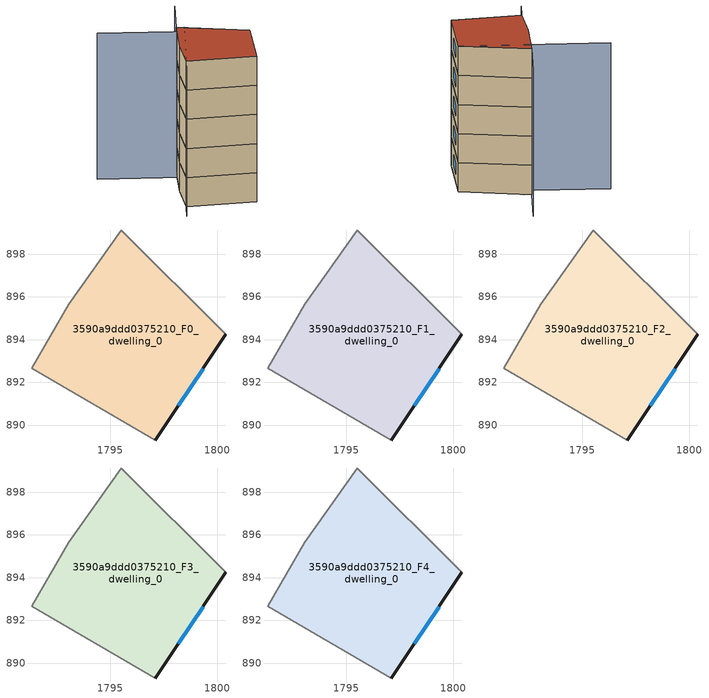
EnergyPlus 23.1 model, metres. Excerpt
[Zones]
3590a9ddd0375210_F0_dwelling_0
 floor ground (EU_floor_Construction): 1800.41,894.25 1797.11,889.31 1791.31,892.66 1793.05,895.67 1795.5,899.14 z0
 wall outside (EU_wall_Construction): 1797.11,889.31 1800.41,894.25 z0:3
 wall adiabatic (EU_wall_Construction): 1800.41,894.25 1795.5,899.14 1793.05,895.67 1791.31,892.66 1797.11,889.31 z0:3
 window (EU_Window_Construction): 1798.18,890.91 1799.34,892.64 z0.98:2.02
3590a9ddd0375210_F1_dwelling_0
 floor to 3590a9ddd0375210_F0_dwelling_0 (EU_floor_Construction): 1800.41,894.25 1797.11,889.31 1791.31,892.66 1793.05,895.67 1795.5,899.14 z3
 wall outside (EU_wall_Construction): 1797.11,889.31 1800.41,894.25 z3:6
 wall adiabatic (EU_wall_Construction): 1800.41,894.25 1795.5,899.14 1793.05,895.67 1791.31,892.66 1797.11,889.31 z3:6
 window (EU_Window_Construction): 1798.18,890.91 1799.34,892.64 z3.98:5.02
3590a9ddd0375210_F2_dwelling_0
 floor to 3590a9ddd0375210_F1_dwelling_0 (EU_floor_Construction): 1800.41,894.25 1797.11,889.31 1791.31,892.66 1793.05,895.67 1795.5,899.14 z6
 wall outside (EU_wall_Construction): 1797.11,889.31 1800.41,894.25 z6:9
 wall adiabatic (EU_wall_Construction): 1800.41,894.25 1795.5,899.14 1793.05,895.67 1791.31,892.66 1797.11,889.31 z6:9
 window (EU_Window_Construction): 1798.18,890.91 1799.34,892.64 z6.98:8.02
3590a9ddd0375210_F3_dwelling_0
 floor to 3590a9ddd0375210_F2_dwelling_0 (EU_floor_Construction): 1800.41,894.25 1797.11,889.31 1791.31,892.66 1793.05,895.67 1795.5,899.14 z9
 wall outside (EU_wall_Construction): 1797.11,889.31 1800.41,894.25 z9:12
 wall adiabatic (EU_wall_Construction): 1800.41,894.25 1795.5,899.14 1793.05,895.67 1791.31,892.66 1797.11,889.31 z9:12
 window (EU_Window_Construction): 1798.18,890.91 1799.34,892.64 z9.98:11.02
3590a9ddd0375210_F4_dwelling_0
 floor to 3590a9ddd0375210_F3_dwelling_0 (EU_floor_Construction): 1800.41,894.25 1797.11,889.31 1791.31,892.66 1793.05,895.67 1795.5,899.14 z12
 wall outside (EU_wall_Construction): 1797.11,889.31 1800.41,894.25 z12:15
 wall adiabatic (EU_wall_Construction): 1800.41,894.25 1795.5,899.14 1793.05,895.67 1791.31,892.66 1797.11,889.31 z12:15
 window (EU_Window_Construction): 1798.18,890.91 1799.34,892.64 z12.98:14.02
 roof outside (EU_roof_Construction): 1797.11,889.31 1800.41,894.25 1795.5,899.14 1793.05,895.67 1791.31,892.66 z15
shading: 1796.1,898.67 1790.02,891.05 / 1800.41,894.25 1788.98,902.84 / 1798.52,902.92 1795.5,899.13 z0:15
[Building]
EU S2 Campaign: North Axis=0; Terrain=City; Solar Distribution=FullExterior
[Site:Location]
Bologna: Latitude=44.5; Longitude=11.25; Time Zone=1; Elevation=37
[SizingPeriod:WeatherFileDays]
AnnualSizingPeriod: Begin Month=1; Begin Day of Month=1; End Month=12; End Day of Month=31; Day of Week for Start Day=Monday; Use Weather File Daylight Saving Period=No; Use Weather File Rain and Snow Indicators=No
[MATERIAL]
EU_InternalMass_Material: Roughness=MediumRough; Thickness=0.1; Conductivity=1; Density=1800; Specific Heat=900; Thermal Absorptance=0.9; Solar Absorptance=0.7; Visible Absorptance=0.7
[MATERIAL:NOMASS] Roughness=MediumRough; Thermal Absorptance=0.9; Solar Absorptance=0.7; Visible Absorptance=0.7
Name | Thermal Resistance
EU_wall_NoMass | 0.905828
EU_roof_NoMass | 0.37593
EU_floor_NoMass | 0.67114
[WINDOWMATERIAL:SIMPLEGLAZINGSYSTEM]
EU_Window_SimpleGlazing: UFactor=4.52486; Solar Heat Gain Coefficient=0.85; Visible Transmittance=0.85
[CONSTRUCTION]
EU_wall_Construction: EU_wall_NoMass
EU_roof_Construction: EU_roof_NoMass
EU_floor_Construction: EU_floor_NoMass
EU_Window_Construction: EU_Window_SimpleGlazing
EU_InternalMass_Construction: EU_InternalMass_Material
[ZONE] Type=1; Multiplier=1; Ceiling Height=autocalculate; Floor Area=autocalculate; Part of Total Floor Area=Yes
Name | Volume
3590a9ddd0375210_F0_dwelling_0 | 139.994
3590a9ddd0375210_F1_dwelling_0; 3590a9ddd0375210_F2_dwelling_0; 3590a9ddd0375210_F3_dwelling_0; 3590a9ddd0375210_F4_dwelling_0 | 139.995
[INTERNALMASS] Construction=EU_InternalMass_Construction; Surface Area=46.6649
Name | Zone or ZoneList
3590a9ddd0375210_F0_dwelling_0_EU_InternalMass | 3590a9ddd0375210_F0_dwelling_0
3590a9ddd0375210_F1_dwelling_0_EU_InternalMass | 3590a9ddd0375210_F1_dwelling_0
3590a9ddd0375210_F2_dwelling_0_EU_InternalMass | 3590a9ddd0375210_F2_dwelling_0
3590a9ddd0375210_F3_dwelling_0_EU_InternalMass | 3590a9ddd0375210_F3_dwelling_0
3590a9ddd0375210_F4_dwelling_0_EU_InternalMass | 3590a9ddd0375210_F4_dwelling_0
[OTHEREQUIPMENT] Fuel Type=Electricity; Design Level Calculation Method=Watts/Area; Power per Zone Floor Area=1; Fraction Latent=0; Fraction Radiant=0; Fraction Lost=0; Carbon Dioxide Generation Rate=0; EndUse Subcategory=EU_Step8_InternalGains
Name | Zone or ZoneList or Space or SpaceList | Schedule
EU_Step8_InternalGain_3590a9ddd0375210_F0_dwelling_0_f000 | 3590a9ddd0375210_F0_dwelling_0 | EU_Step8_GainSchedule_3590a9ddd0375210_F0_dwelling_0_f000
EU_Step8_InternalGain_3590a9ddd0375210_F1_dwelling_0_f000 | 3590a9ddd0375210_F1_dwelling_0 | EU_Step8_GainSchedule_3590a9ddd0375210_F1_dwelling_0_f000
EU_Step8_InternalGain_3590a9ddd0375210_F2_dwelling_0_f000 | 3590a9ddd0375210_F2_dwelling_0 | EU_Step8_GainSchedule_3590a9ddd0375210_F2_dwelling_0_f000
EU_Step8_InternalGain_3590a9ddd0375210_F3_dwelling_0_f000 | 3590a9ddd0375210_F3_dwelling_0 | EU_Step8_GainSchedule_3590a9ddd0375210_F3_dwelling_0_f000
EU_Step8_InternalGain_3590a9ddd0375210_F4_dwelling_0_f000 | 3590a9ddd0375210_F4_dwelling_0 | EU_Step8_GainSchedule_3590a9ddd0375210_F4_dwelling_0_f000
[ZONEVENTILATION:DESIGNFLOWRATE] Schedule=EU_AlwaysOn; Design Flow Rate Calculation Method=AirChanges/Hour; Air Changes per Hour=0.73129; Ventilation Type=Natural; Fan Pressure Rise=0; Fan Total Efficiency=1; Constant Term Coefficient=1; Temperature Term Coefficient=0; Velocity Term Coefficient=0; Velocity Squared Term Coefficient=0; Minimum Indoor Temperature=-100; Maximum Indoor Temperature=100; Delta Temperature=-100; Minimum Outdoor Temperature=-100; Maximum Outdoor Temperature=100; Maximum Wind Speed=40
Name | Zone or ZoneList or Space or SpaceList
EU_ConstantAir_3590a9ddd0375210_F0_dwelling_0 | 3590a9ddd0375210_F0_dwelling_0
EU_ConstantAir_3590a9ddd0375210_F1_dwelling_0 | 3590a9ddd0375210_F1_dwelling_0
EU_ConstantAir_3590a9ddd0375210_F2_dwelling_0 | 3590a9ddd0375210_F2_dwelling_0
EU_ConstantAir_3590a9ddd0375210_F3_dwelling_0 | 3590a9ddd0375210_F3_dwelling_0
EU_ConstantAir_3590a9ddd0375210_F4_dwelling_0 | 3590a9ddd0375210_F4_dwelling_0
[HVACTEMPLATE:THERMOSTAT] Constant Heating Setpoint=20; Constant Cooling Setpoint=50
EU_HeatOnly_3590a9ddd0375210_F0_dwelling_0; EU_HeatOnly_3590a9ddd0375210_F1_dwelling_0; EU_HeatOnly_3590a9ddd0375210_F2_dwelling_0; EU_HeatOnly_3590a9ddd0375210_F3_dwelling_0; EU_HeatOnly_3590a9ddd0375210_F4_dwelling_0
[HVACTEMPLATE:ZONE:IDEALLOADSAIRSYSTEM] System Availability Schedule=EU_AlwaysOn; Maximum Heating Supply Air Temperature=50; Minimum Cooling Supply Air Temperature=13; Maximum Heating Supply Air Humidity Ratio=0.0156; Minimum Cooling Supply Air Humidity Ratio=0.0077; Heating Limit=NoLimit; Cooling Limit=NoLimit; Heating Availability Schedule=EU_AlwaysOn; Cooling Availability Schedule=EU_CoolingOff; Dehumidification Control Type=ConstantSensibleHeatRatio; Cooling Sensible Heat Ratio=0.7; Dehumidification Setpoint=60; Humidification Control Type=None; Humidification Setpoint=30; Outdoor Air Method=None; Outdoor Air Flow Rate per Person=0.00944; Outdoor Air Flow Rate per Zone Floor Area=0; Outdoor Air Flow Rate per Zone=0; Demand Controlled Ventilation Type=None; Outdoor Air Economizer Type=NoEconomizer; Heat Recovery Type=None; Sensible Heat Recovery Effectiveness=0.7; Latent Heat Recovery Effectiveness=0.65
Name | Template Thermostat
3590a9ddd0375210_F0_dwelling_0 | EU_HeatOnly_3590a9ddd0375210_F0_dwelling_0
3590a9ddd0375210_F1_dwelling_0 | EU_HeatOnly_3590a9ddd0375210_F1_dwelling_0
3590a9ddd0375210_F2_dwelling_0 | EU_HeatOnly_3590a9ddd0375210_F2_dwelling_0
3590a9ddd0375210_F3_dwelling_0 | EU_HeatOnly_3590a9ddd0375210_F3_dwelling_0
3590a9ddd0375210_F4_dwelling_0 | EU_HeatOnly_3590a9ddd0375210_F4_dwelling_0
[SIZING:ZONE] Zone Cooling Design Supply Air Temperature Input Method=SupplyAirTemperature; Zone Cooling Design Supply Air Temperature=13; Zone Heating Design Supply Air Temperature Input Method=SupplyAirTemperature; Zone Heating Design Supply Air Temperature=50; Zone Cooling Design Supply Air Humidity Ratio=0.008; Zone Heating Design Supply Air Humidity Ratio=0.008; Cooling Design Air Flow Method=DesignDay; Cooling Design Air Flow Rate=0; Cooling Minimum Air Flow per Zone Floor Area=0.000762; Cooling Minimum Air Flow=0; Cooling Minimum Air Flow Fraction=0.2; Heating Design Air Flow Method=DesignDay; Heating Design Air Flow Rate=0; Heating Maximum Air Flow per Zone Floor Area=0.002032; Heating Maximum Air Flow=0.141576; Heating Maximum Air Flow Fraction=0.3; Account for Dedicated Outdoor Air System=No; Dedicated Outdoor Air System Control Strategy=NeutralSupplyAir; Dedicated Outdoor Air Low Setpoint Temperature for Design=autosize; Dedicated Outdoor Air High Setpoint Temperature for Design=autosize; Zone Load Sizing Method=Sensible Load Only No Latent Load; Zone Latent Cooling Design Supply Air Humidity Ratio Input Method=HumidityRatioDifference; Zone Cooling Design Supply Air Humidity Ratio Difference=0.005; Zone Latent Heating Design Supply Air Humidity Ratio Input Method=HumidityRatioDifference; Zone Humidification Design Supply Air Humidity Ratio Difference=0.005
3590a9ddd0375210_F0_dwelling_0; 3590a9ddd0375210_F1_dwelling_0; 3590a9ddd0375210_F2_dwelling_0; 3590a9ddd0375210_F3_dwelling_0; 3590a9ddd0375210_F4_dwelling_0
[SCHEDULE:CONSTANT]
Name | Hourly Value
EU_AlwaysOn | 1
EU_CoolingOff | 0
[SCHEDULE:FILE] Column Number=1; Rows to Skip at Top=0; Number of Hours of Data=8760; Column Separator=Comma; Interpolate to Timestep=No; Minutes per Item=60; Adjust Schedule for Daylight Savings=Yes
Name | File
EU_Step8_GainSchedule_3590a9ddd0375210_F0_dwelling_0_f000 | ../../schedules/3590a9ddd0375210/3590a9ddd0375210_F0_dwelling_0_f000_gain.csv
EU_Step8_GainSchedule_3590a9ddd0375210_F1_dwelling_0_f000 | ../../schedules/3590a9ddd0375210/3590a9ddd0375210_F1_dwelling_0_f000_gain.csv
EU_Step8_GainSchedule_3590a9ddd0375210_F2_dwelling_0_f000 | ../../schedules/3590a9ddd0375210/3590a9ddd0375210_F2_dwelling_0_f000_gain.csv
EU_Step8_GainSchedule_3590a9ddd0375210_F3_dwelling_0_f000 | ../../schedules/3590a9ddd0375210/3590a9ddd0375210_F3_dwelling_0_f000_gain.csv
EU_Step8_GainSchedule_3590a9ddd0375210_F4_dwelling_0_f000 | ../../schedules/3590a9ddd0375210/3590a9ddd0375210_F4_dwelling_0_f000_gain.csv
